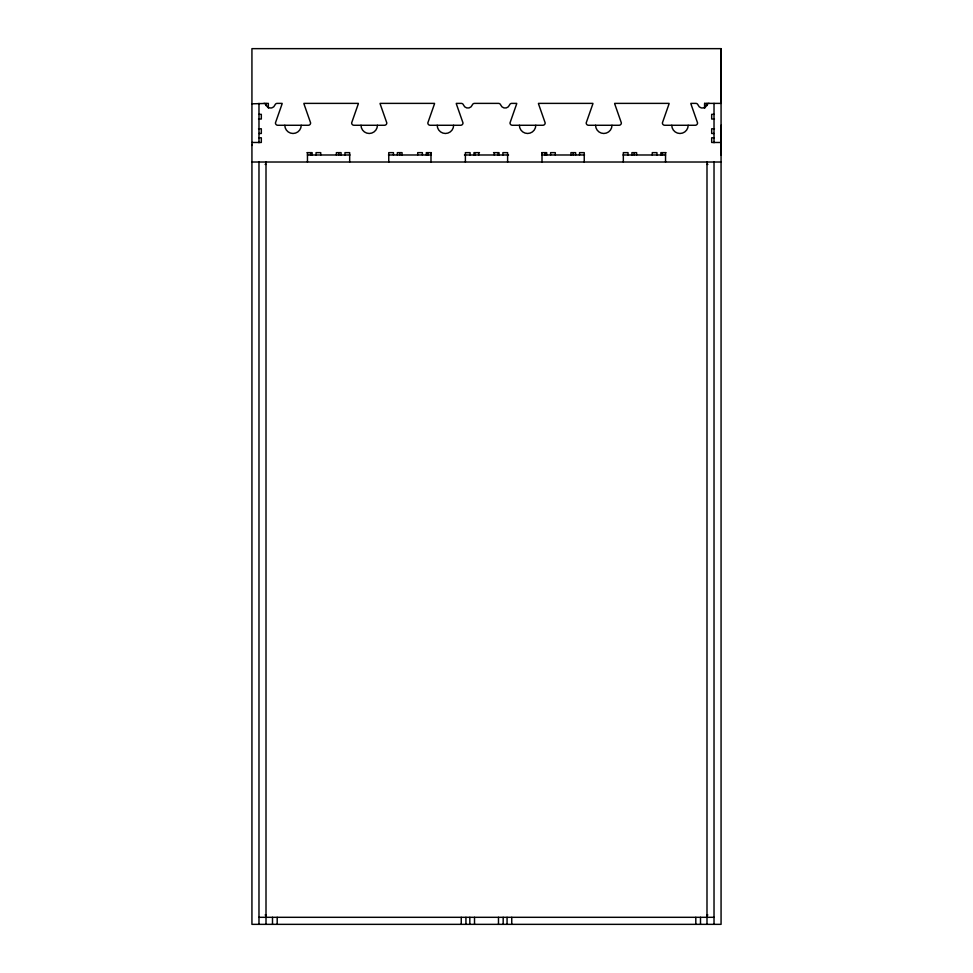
<?xml version="1.0" encoding="UTF-8"?>
<svg xmlns="http://www.w3.org/2000/svg" width="973" height="973" viewBox="0 0 973 973"><rect width="100%" height="100%" fill="white"/><g stroke="black" fill="none" stroke-linecap="round" stroke-linejoin="round"><path stroke-width="1.46" d="M251.934 145.451L251.934 144.819M251.934 103.819L268.353 103.381L268.353 108.076M704.647 103.381L704.647 108.076L704.647 103.381L721.066 103.381L721.066 48.65L251.934 48.65L251.934 924.35L721.066 924.35L721.066 48.65M721.066 154.987L721.066 125.274M258.976 114.328L261.323 114.328L261.323 119.022L258.538 119.022M714.024 114.328L711.677 114.328L711.677 119.022L714.462 119.022M258.538 128.789L261.323 128.789L261.323 133.483L258.976 133.483M714.462 128.789L711.677 128.789L711.677 133.483L714.024 133.483M258.976 137.789L261.323 137.789L261.323 142.472L251.934 142.472M714.024 137.789L711.677 137.789L711.677 142.472L721.066 142.472M307.054 152.639L312.138 152.639L312.138 154.987M431.38 152.639L426.296 152.639L426.296 154.987M479.458 152.639L473.985 152.639L473.985 154.987M493.542 152.639L499.015 152.639L499.015 154.987M541.62 152.639L546.704 152.639L546.704 154.987M665.946 152.639L660.862 152.639L660.862 154.987M307.456 154.987L349.988 154.987M388.458 154.987L430.99 154.987M464.449 154.987L508.551 154.987M542.01 154.987L584.542 154.987M623.012 154.987L665.544 154.987M251.934 162.017L721.066 162.017M265.13 164.364L266.006 164.364M706.994 164.364L707.87 164.364M265.13 914.973L266.006 914.973M706.994 914.973L707.87 914.973M258.976 917.308L714.024 917.308M714.024 103.381L714.024 142.715M714.024 162.017L714.024 924.35M706.994 103.381L706.994 105.631M706.994 162.017L706.994 924.35M700.499 917.308L700.499 924.35M695.804 917.308L695.804 924.35M665.544 152.639L665.544 162.017M662.418 152.639L662.418 155.315M656.945 154.987L656.945 152.639L652.263 152.639L652.263 154.987M636.622 154.987L636.622 152.639L631.927 152.639L631.927 154.987M634.274 152.639L634.274 154.987M628.023 154.987L628.023 152.639L623.328 152.639L623.328 162.017M584.238 162.017L584.238 152.639L579.543 152.639L579.543 154.987M575.639 154.987L575.639 152.639L570.944 152.639L570.944 154.987M573.292 152.639L573.292 154.987M555.303 154.987L555.303 152.639L550.609 152.639L550.609 154.987M545.135 152.639L545.135 155.315M542.01 152.639L542.01 162.017M511.749 917.308L511.749 924.35M507.614 162.017L507.614 152.639L502.919 152.639L502.919 154.987M507.067 917.308L507.067 924.35M503.175 917.308L503.175 924.35M498.48 917.308L498.48 924.35M498.225 152.639L498.225 155.315M494.32 152.639L494.32 154.987M478.68 152.639L478.68 154.987M474.775 152.639L474.775 155.315M474.52 917.308L474.52 924.35M470.081 154.987L470.081 152.639L465.386 152.639L465.386 162.017M469.825 917.308L469.825 924.35M465.933 917.308L465.933 924.35M461.251 917.308L461.251 924.35M430.99 152.639L430.99 162.017M427.865 152.639L427.865 155.315M422.391 154.987L422.391 152.639L417.697 152.639L417.697 154.987M402.056 154.987L402.056 152.639L397.361 152.639L397.361 154.987M399.708 152.639L399.708 154.987M393.457 154.987L393.457 152.639L388.762 152.639L388.762 162.017M349.672 162.017L349.672 152.639L344.977 152.639L344.977 154.987M341.073 154.987L341.073 152.639L336.378 152.639L336.378 154.987M338.726 152.639L338.726 154.987M320.737 154.987L320.737 152.639L316.055 152.639L316.055 154.987M310.582 152.639L310.582 155.315M307.456 152.639L307.456 162.017M277.196 917.308L277.196 924.35M272.501 917.308L272.501 924.35M266.006 103.381L266.006 105.631M266.006 162.017L266.006 924.35M258.976 103.381L258.976 142.715M258.976 162.017L258.976 924.35M263.926 103.381A2.347 2.347 0 0 1 266.128 104.95A4.695 4.695 0 0 0 274.982 104.95A2.347 2.347 0 0 1 277.196 103.381L282.134 103.381A2.347 2.347 0 0 1 282.036 104.05L275.432 122.926A2.347 2.347 0 0 0 277.779 125.274L308.271 125.274A2.347 2.347 0 0 0 310.618 122.926L304.014 104.05A2.347 2.347 0 0 1 303.917 103.381L358.332 103.381A2.347 2.347 0 0 1 358.234 104.05L351.63 122.926A2.347 2.347 0 0 0 353.977 125.274L384.469 125.274A2.347 2.347 0 0 0 386.816 122.926L380.2 104.05A2.347 2.347 0 0 1 380.102 103.381L434.53 103.381A2.347 2.347 0 0 1 434.432 104.05L427.816 122.926A2.347 2.347 0 0 0 430.163 125.274L460.655 125.274A2.347 2.347 0 0 0 463.002 122.926L456.398 104.05A2.347 2.347 0 0 1 456.301 103.381L461.251 103.381A2.347 2.347 0 0 1 463.464 104.95A4.695 4.695 0 0 0 472.306 104.95A2.347 2.347 0 0 1 474.52 103.381L498.48 103.381A2.347 2.347 0 0 1 500.694 104.95A4.695 4.695 0 0 0 509.536 104.95A2.347 2.347 0 0 1 511.749 103.381L516.699 103.381A2.347 2.347 0 0 1 516.602 104.05L509.998 122.926A2.347 2.347 0 0 0 512.345 125.274L542.837 125.274A2.347 2.347 0 0 0 545.184 122.926L538.568 104.05A2.347 2.347 0 0 1 538.47 103.381L592.898 103.381A2.347 2.347 0 0 1 592.8 104.05L586.184 122.926A2.347 2.347 0 0 0 588.531 125.274L619.023 125.274A2.347 2.347 0 0 0 621.37 122.926L614.766 104.05A2.347 2.347 0 0 1 614.668 103.381L669.083 103.381A2.347 2.347 0 0 1 668.986 104.05L662.382 122.926A2.347 2.347 0 0 0 664.729 125.274L695.221 125.274A2.347 2.347 0 0 0 697.568 122.926L690.964 104.05A2.347 2.347 0 0 1 690.866 103.381L695.804 103.381A2.347 2.347 0 0 1 698.018 104.95A4.695 4.695 0 0 0 706.872 104.95A2.347 2.347 0 0 1 709.074 103.381M688.191 125.274A8.21 8.21 0 0 1 679.981 133.483A8.21 8.21 0 0 1 671.771 125.274M611.993 125.274A8.21 8.21 0 0 1 603.783 133.483A8.21 8.21 0 0 1 595.573 125.274M535.795 125.274A8.21 8.21 0 0 1 527.585 133.483A8.21 8.21 0 0 1 519.375 125.274M453.625 125.274A8.21 8.21 0 0 1 445.415 133.483A8.21 8.21 0 0 1 437.205 125.274M377.427 125.274A8.21 8.21 0 0 1 369.217 133.483A8.21 8.21 0 0 1 361.007 125.274M301.229 125.274A8.21 8.21 0 0 1 293.019 133.483A8.21 8.21 0 0 1 284.809 125.274"/></g></svg>
